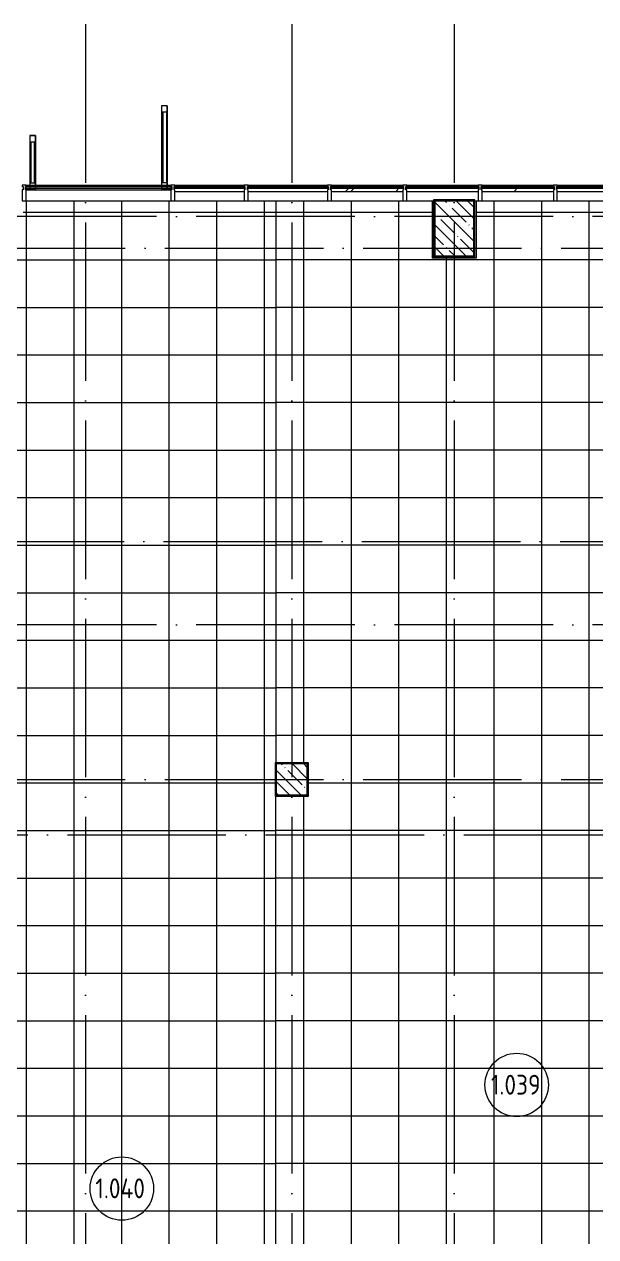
# Model space of a CAD drawing. Header units: millimetres. Extents: x -4370 to 196781, y -4577 to 61202.
# Drawn here: x 82175 to 89385, y 45905 to 61202 of the extents above; entities that cross this region are included whole.
import ezdxf

# ---------------------------------------------------------------- set-up
doc = ezdxf.new("R2010")
doc.units = ezdxf.units.MM
doc.linetypes.add('ADSK_Линия сетки', pattern=[2500, 2000, -250, 0, -250])
for name, color, linetype, lineweight in [('A-AREA-____-IDEN', 2, 'Continuous', 20), ('A-DETL-GENF-OTLN', 92, 'Continuous', 9), ('A-FLOR-____-OTLN', 192, 'Continuous', 9), ('A-FLOR-____-PATT', 8, 'Continuous', 9), ('A-GLAZ-____-MCUT', 151, 'Continuous', 9), ('A-GLAZ-____-OTLN', 151, 'Continuous', 9), ('A-GLAZ-CURT-OTLN', 52, 'Continuous', 9), ('A-GLAZ-CWMG-MCUT', 51, 'Continuous', 9), ('A-GLAZ-CWMG-OTLN', 51, 'Continuous', 9), ('A-WALL-____-PATT', 111, 'Continuous', 9), ('A-WALL-FNSH-MCUT', 113, 'Continuous', 9), ('S-COLS-____-MCUT', 52, 'Continuous', 9), ('S-COLS-____-OTLN', 52, 'Continuous', 9), ('S-GRID-____-OTLN', 1, 'Continuous', 9)]:
    doc.layers.add(name, color=color, linetype=linetype, lineweight=lineweight)
doc.styles.add('GOST Common_1', font='GOST_Common.ttf', dxfattribs={"width": 0.9, "height": 250})

# ---------------------------------------------------------------- blocks, each defined once
blk = doc.blocks.new('PNS_Панель прямоугольная - Нр_Металл - 40мм-36104556-О_АИ_ПП_0_000_Целиком')
at = {"layer": 'A-GLAZ-____-OTLN', "color": 10, "lineweight": 5}
for p, q in [((-930, 0), (915, 0)), ((-930, 0), (-920, 0)), ((905, 0), (915, 0))]:
    blk.add_line(p, q, dxfattribs=at)
blk = doc.blocks.new('Прямоугольный импост - Рядовой 50х195-36105276-О_АИ_ПП_0_000_Целиком')
at = {"layer": 'A-GLAZ-CWMG-MCUT', "color": 90}
for p, q in [((0, 157), (-50, 157)), ((-50, 157), (-50, 21)), ((0, 21), (0, 157)), ((-50, 21), (-40, 21)), ((-40, 21), (-40, -21)), ((-10, -21), (-10, 21)), ((-10, 21), (0, 21)), ((-40, -21), (-50, -21)), ((-50, -21), (-50, -38)), ((-50, -38), (0, -38)), ((0, -21), (-10, -21)), ((0, -38), (0, -21))]:
    blk.add_line(p, q, dxfattribs=at)
blk = doc.blocks.new('BSC_Колонна _Прямоугольная - 700х500-V29-О_АИ_ПП_0_000_Целиком')
at = {"layer": 'S-COLS-____-OTLN', "lineweight": 5}
h = blk.add_hatch(dxfattribs=at)
h.set_pattern_fill('FP_55', color=256, style=0, pattern_type=2)
h.set_pattern_definition([(45, (-58625, 87599.98), (-142.56192, 142.56192), []), (45, (-58625, 87457.42), (-142.56192, 142.56192), [252.016, -50.403, 3.353, -47.05])])
h.paths.add_polyline_path([(-350, 250), (-350, -250), (350, -250), (350, 250)])
at = {"layer": 'S-COLS-____-MCUT', "color": 130, "lineweight": 25}
for p, q in [((350, 250), (-350, 250)), ((-350, 250), (-350, -250)), ((350, -250), (350, 250)), ((-350, -250), (350, -250))]:
    blk.add_line(p, q, dxfattribs=at)
blk = doc.blocks.new('Дверь_Витражная_СКБ_2Ст - ДВН_ДАО_Главный вход-36105277-О_АИ_ПП_0_000_Целиком')
at = {"layer": 'A-DETL-GENF-OTLN', "color": 90}
for p, q in [((865.5, 1040.5), (795.5, 1040.5)), ((795.5, 1040.5), (795.5, 38)), ((865.5, 1040.5), (795.5, 1040.5)), ((795.5, 1040.5), (795.5, 38)), ((865.5, 960.5), (795.5, 960.5)), ((811.5, 960.5), (811.5, 67.5)), ((855.5, 960.5), (855.5, 67.5)), ((865.5, 1040.5), (865.5, 38)), ((865.5, 38), (865.5, 1040.5)), ((-865.5, 665.5), (-795.5, 665.5)), ((-865.5, 665.5), (-865.5, 38)), ((-795.5, 665.5), (-865.5, 665.5)), ((-865.5, 665.5), (-865.5, 38)), ((-795.5, 665.5), (-795.5, 38)), ((-795.5, 38), (-795.5, 665.5)), ((-865.5, 585.5), (-795.5, 585.5)), ((-855.5, 585.5), (-855.5, 67.5)), ((-811.5, 585.5), (-811.5, 67.5)), ((-865.5, 67.5), (-795.5, 67.5)), ((-865.5, 21), (-865.5, -12.5)), ((-865.5, 21), (-865.5, -12.5)), ((-795.5, 21), (-795.5, -12.5)), ((-795.5, -12.5), (-795.5, 21)), ((865.5, 67.5), (795.5, 67.5)), ((795.5, 21), (795.5, -12.5)), ((795.5, 21), (795.5, -12.5)), ((865.5, 21), (865.5, -12.5)), ((865.5, -12.5), (865.5, 21)), ((-865.5, -12.5), (-922.5, -12.5)), ((-865.5, -12.5), (-922.5, -12.5)), ((-795.5, -12.5), (-865.5, -12.5)), ((-865.5, -12.5), (-795.5, -12.5)), ((-865.5, -21), (-865.5, -12.5)), ((-865.5, -21), (-865.5, -12.5)), ((795.5, -12.5), (865.5, -12.5)), ((795.5, -12.5), (865.5, -12.5)), ((865.5, -21), (865.5, -12.5)), ((865.5, -12.5), (922.5, -12.5)), ((865.5, -12.5), (865.5, -21)), ((922.5, -12.5), (865.5, -12.5))]:
    blk.add_line(p, q, dxfattribs=at)
blk = doc.blocks.new('PNS_Панель прямоугольная4 - Нр_Металл - 40мм 2-37709434-О_АИ_ПП_0_000_Целиком')
at = {"layer": 'A-GLAZ-____-MCUT', "color": 10, "lineweight": 5}
for p, q in [((447.5, 0), (-447.5, 0)), ((-437.5, -40), (437.5, -40))]:
    blk.add_line(p, q, dxfattribs=at)
at = {"layer": 'A-GLAZ-____-OTLN', "color": 10, "lineweight": 5}
blk.add_line((-447.5, 0), (447.5, 0), dxfattribs=at)
blk = doc.blocks.new('PNS_Панель прямоугольная4 - Нр_Металл - 40мм 2-36105338-О_АИ_ПП_0_000_Целиком')
at = {"layer": 'A-GLAZ-____-MCUT', "color": 10, "lineweight": 5}
for p, q in [((510, 0), (-510, 0)), ((-500, -40), (500, -40))]:
    blk.add_line(p, q, dxfattribs=at)
at = {"layer": 'A-GLAZ-____-OTLN', "color": 10, "lineweight": 5}
blk.add_line((-510, 0), (510, 0), dxfattribs=at)
blk = doc.blocks.new('PNS_Панель прямоугольная2 - Нр_Стекло - 40мм-36105346-О_АИ_ПП_0_000_Целиком')
at = {"layer": 'A-GLAZ-____-OTLN', "lineweight": 5}
h = blk.add_hatch(dxfattribs=at)
h.set_pattern_fill('FP_105', color=256, style=0, pattern_type=2)
h.set_pattern_definition([(45, (-86600.23, -59032), (-282.8427, 282.8427), [200, -600]), (45, (-86800.23, -59132), (-282.8427, 282.8427), [600, -200]), (45, (-86400.23, -59232), (-282.8427, 282.8427), [200, -600])])
h.paths.add_polyline_path([(450, -40), (450, -21), (460, -21), (460, 0), (-460, 0), (-460, -21), (-450, -21), (-450, -40), (-56, -40)])
at = {"layer": 'A-GLAZ-____-MCUT', "color": 10, "lineweight": 5}
for p, q in [((460, 0), (-460, 0)), ((-450, -40), (450, -40))]:
    blk.add_line(p, q, dxfattribs=at)
at = {"layer": 'A-GLAZ-____-OTLN', "color": 10, "lineweight": 5}
blk.add_line((-460, 0), (460, 0), dxfattribs=at)
blk = doc.blocks.new('PNS_Панель прямоугольная4 - Нр_Металл - 40мм 2-37707810-О_АИ_ПП_0_000_Целиком')
at = {"layer": 'A-GLAZ-____-MCUT', "color": 10, "lineweight": 5}
for p, q in [((460, 0), (-460, 0)), ((-450, -40), (450, -40))]:
    blk.add_line(p, q, dxfattribs=at)
at = {"layer": 'A-GLAZ-____-OTLN', "color": 10, "lineweight": 5}
blk.add_line((-460, 0), (460, 0), dxfattribs=at)
blk = doc.blocks.new('PNS_Панель прямоугольная3 - Нр_Стекло - 40мм 2-36105354-О_АИ_ПП_0_000_Целиком')
at = {"layer": 'A-GLAZ-____-OTLN', "lineweight": 5}
h = blk.add_hatch(dxfattribs=at)
h.set_pattern_fill('FP_106', color=256, style=0, pattern_type=2)
h.set_pattern_definition([(45, (-88500.23, -59032), (-282.8427, 282.8427), [200, -600]), (45, (-88700.23, -59132), (-282.8427, 282.8427), [600, -200]), (45, (-88300.23, -59232), (-282.8427, 282.8427), [200, -600])])
h.paths.add_polyline_path([(450, -40), (450, -21), (460, -21), (460, 0), (-460, 0), (-460, -21), (-450, -21), (-450, -40), (-93, -40)])
at = {"layer": 'A-GLAZ-____-MCUT', "color": 10, "lineweight": 5}
for p, q in [((460, 0), (-460, 0)), ((-450, -40), (450, -40))]:
    blk.add_line(p, q, dxfattribs=at)
at = {"layer": 'A-GLAZ-____-OTLN', "color": 10, "lineweight": 5}
blk.add_line((-460, 0), (460, 0), dxfattribs=at)
blk = doc.blocks.new('PNS_Панель прямоугольная4 - Нр_Металл - 40мм 2-36105362-О_АИ_ПП_0_000_Целиком')
at = {"layer": 'A-GLAZ-____-MCUT', "color": 10, "lineweight": 5}
for p, q in [((535, 0), (-535, 0)), ((-525, -40), (525, -40))]:
    blk.add_line(p, q, dxfattribs=at)
at = {"layer": 'A-GLAZ-____-OTLN', "color": 10, "lineweight": 5}
blk.add_line((-535, 0), (535, 0), dxfattribs=at)
blk = doc.blocks.new('Прямоугольный импост - Рядовой 50х195-36104554-О_АИ_ПП_0_000_Целиком')
at = {"layer": 'A-GLAZ-CWMG-OTLN', "color": 10, "lineweight": 5}
for p, q in [((82200, 59170), (84025, 59170)), ((82200, 59111), (82200, 59153)), ((82200, 59153), (84025, 59153)), ((82200, 59111), (84025, 59111)), ((84025, 59153), (84025, 59111)), ((82200, 58975), (84025, 58975))]:
    blk.add_line(p, q, dxfattribs=at)
blk = doc.blocks.new('Прямоугольный импост - Рядовой 50х195-36104555-О_АИ_ПП_0_000_Целиком')
at = {"layer": 'A-GLAZ-CWMG-OTLN', "color": 10, "lineweight": 5}
for p, q in [((84075, 59170), (84950, 59170)), ((84075, 59132), (84075, 59153)), ((84075, 59153), (84950, 59153)), ((84950, 59153), (84950, 59132)), ((84075, 58975), (84950, 58975))]:
    blk.add_line(p, q, dxfattribs=at)
blk = doc.blocks.new('Прямоугольный импост - Рядовой 50х195-36103047-О_АИ_ПП_0_000_Целиком')
at = {"layer": 'A-GLAZ-CWMG-OTLN', "color": 10, "lineweight": 5}
for p, q in [((85000, 59170), (86000, 59170)), ((85000, 59132), (85000, 59153)), ((85000, 59153), (86000, 59153)), ((86000, 59153), (86000, 59132)), ((85000, 58975), (86000, 58975))]:
    blk.add_line(p, q, dxfattribs=at)
blk = doc.blocks.new('Прямоугольный импост - Рядовой 50х195-36104213-О_АИ_ПП_0_000_Целиком')
at = {"layer": 'A-GLAZ-CWMG-OTLN', "color": 10, "lineweight": 5}
for p, q in [((86050, 59170), (86950, 59170)), ((86050, 59132), (86050, 59153)), ((86050, 59153), (86950, 59153)), ((86950, 59153), (86950, 59132)), ((86050, 58975), (86950, 58975))]:
    blk.add_line(p, q, dxfattribs=at)
blk = doc.blocks.new('Прямоугольный импост - Рядовой 50х195-V65-О_АИ_ПП_0_000_Целиком')
at = {"layer": 'A-GLAZ-CWMG-OTLN', "color": 10, "lineweight": 5}
for p, q in [((87000, 59170), (87900, 59170)), ((87000, 59132), (87000, 59153)), ((87000, 59153), (87900, 59153)), ((87900, 59153), (87900, 59132)), ((87000, 58975), (87340, 58975)), ((87860, 58975), (87900, 58975))]:
    blk.add_line(p, q, dxfattribs=at)
blk = doc.blocks.new('Прямоугольный импост - Рядовой 50х195-36103316-О_АИ_ПП_0_000_Целиком')
at = {"layer": 'A-GLAZ-CWMG-OTLN', "color": 10, "lineweight": 5}
for p, q in [((88900, 59170), (89950, 59170)), ((88900, 59132), (88900, 59153)), ((88900, 59153), (89950, 59153)), ((89950, 59153), (89950, 59132)), ((88900, 58975), (89950, 58975))]:
    blk.add_line(p, q, dxfattribs=at)
blk = doc.blocks.new('Прямоугольный импост - Рядовой 50х195-36105256-О_АИ_ПП_0_000_Целиком')
at = {"layer": 'A-GLAZ-CWMG-MCUT', "color": 90}
for p, q in [((-25, 21), (-25, 157)), ((-25, 157), (25, 157)), ((25, 157), (25, 21)), ((-15, 21), (-25, 21)), ((-15, -21), (-15, 21)), ((15, 21), (15, -21)), ((25, 21), (15, 21)), ((-25, -38), (-25, -21)), ((-25, -21), (-15, -21)), ((25, -38), (-25, -38)), ((15, -21), (25, -21)), ((25, -21), (25, -38))]:
    blk.add_line(p, q, dxfattribs=at)
blk = doc.blocks.new('Прямоугольный импост - Рядовой 50х195-36105257-О_АИ_ПП_0_000_Целиком')
at = {"layer": 'A-GLAZ-CWMG-MCUT', "color": 90}
for p, q in [((-25, 21), (-25, 157)), ((-25, 157), (25, 157)), ((25, 157), (25, 21)), ((-15, 21), (-25, 21)), ((-15, -21), (-15, 21)), ((15, 21), (15, -21)), ((25, 21), (15, 21)), ((-25, -38), (-25, -21)), ((-25, -21), (-15, -21)), ((25, -38), (-25, -38)), ((15, -21), (25, -21)), ((25, -21), (25, -38))]:
    blk.add_line(p, q, dxfattribs=at)
blk = doc.blocks.new('0083_СОШ675_АР_R22_rvt-1-О_АИ_ПП_0_000_Целиком')
at = {"layer": 'S-COLS-____-OTLN', "lineweight": 5}
h = blk.add_hatch(dxfattribs=at)
h.set_pattern_fill('FP_3', color=256, style=0, pattern_type=2)
h.set_pattern_definition([(135, (0, 0), (-142.5612, -142.5612), []), (135, (142.56, 0), (-142.5612, -142.5612), [252.016, -50.403, 3.353, -47.05])])
h.paths.add_polyline_path([(85350, 51475), (85750, 51475), (85750, 51875), (85350, 51875)])
at = {"layer": 'S-COLS-____-MCUT', "color": 130, "lineweight": 25}
for p, q in [((85750, 51875), (85350, 51875)), ((85350, 51875), (85350, 51475)), ((85750, 51475), (85750, 51875)), ((85350, 51475), (85750, 51475))]:
    blk.add_line(p, q, dxfattribs=at)
at = {"layer": 'A-GLAZ-CURT-OTLN', "color": 90, "lineweight": 9}
for name, p in [('Дверь_Витражная_СКБ_2Ст - ДВН_ДАО_Главный вход-36105277-О_АИ_ПП_0_000_Целиком', (83113, 59132)), ('PNS_Панель прямоугольная - Нр_Металл - 40мм-36104556-О_АИ_ПП_0_000_Целиком', (83120, 59132)), ('PNS_Панель прямоугольная4 - Нр_Металл - 40мм 2-37709434-О_АИ_ПП_0_000_Целиком', (84513, 59132)), ('PNS_Панель прямоугольная4 - Нр_Металл - 40мм 2-36105338-О_АИ_ПП_0_000_Целиком', (85500, 59132)), ('PNS_Панель прямоугольная2 - Нр_Стекло - 40мм-36105346-О_АИ_ПП_0_000_Целиком', (86500, 59132)), ('PNS_Панель прямоугольная4 - Нр_Металл - 40мм 2-37707810-О_АИ_ПП_0_000_Целиком', (87450, 59132)), ('PNS_Панель прямоугольная3 - Нр_Стекло - 40мм 2-36105354-О_АИ_ПП_0_000_Целиком', (88400, 59132)), ('PNS_Панель прямоугольная4 - Нр_Металл - 40мм 2-36105362-О_АИ_ПП_0_000_Целиком', (89425, 59132))]:
    blk.add_blockref(name, p, dxfattribs=at)
at = {"layer": 'A-GLAZ-CWMG-OTLN', "color": 90, "lineweight": 9, "rotation": 180}
blk.add_blockref('Прямоугольный импост - Рядовой 50х195-36105276-О_АИ_ПП_0_000_Целиком', (82150, 59132), dxfattribs=at)
at = {"layer": 'A-GLAZ-CWMG-OTLN', "color": 90, "lineweight": 9}
for name, p in [('Прямоугольный импост - Рядовой 50х195-36104554-О_АИ_ПП_0_000_Целиком', (0, 0)), ('Прямоугольный импост - Рядовой 50х195-36104555-О_АИ_ПП_0_000_Целиком', (0, 0)), ('Прямоугольный импост - Рядовой 50х195-36103047-О_АИ_ПП_0_000_Целиком', (0, 0)), ('Прямоугольный импост - Рядовой 50х195-36104213-О_АИ_ПП_0_000_Целиком', (0, 0)), ('Прямоугольный импост - Рядовой 50х195-V65-О_АИ_ПП_0_000_Целиком', (0, 0)), ('Прямоугольный импост - Рядовой 50х195-36104213-О_АИ_ПП_0_000_Целиком', (1900, 0)), ('Прямоугольный импост - Рядовой 50х195-36103316-О_АИ_ПП_0_000_Целиком', (0, 0))]:
    blk.add_blockref(name, p, dxfattribs=at)
at = {"layer": 'A-GLAZ-CWMG-OTLN', "color": 90, "lineweight": 9, "extrusion": (0, 0, -1), "rotation": 180}
for name, p in [('Прямоугольный импост - Рядовой 50х195-36105256-О_АИ_ПП_0_000_Целиком', (-84050, 59132)), ('Прямоугольный импост - Рядовой 50х195-36105257-О_АИ_ПП_0_000_Целиком', (-84975, 59132)), ('Прямоугольный импост - Рядовой 50х195-36105257-О_АИ_ПП_0_000_Целиком', (-86025, 59132)), ('Прямоугольный импост - Рядовой 50х195-36105257-О_АИ_ПП_0_000_Целиком', (-86975, 59132)), ('Прямоугольный импост - Рядовой 50х195-36105257-О_АИ_ПП_0_000_Целиком', (-87925, 59132)), ('Прямоугольный импост - Рядовой 50х195-36105257-О_АИ_ПП_0_000_Целиком', (-88875, 59132))]:
    blk.add_blockref(name, p, dxfattribs=at)
at = {"layer": 'S-COLS-____-OTLN', "color": 90, "lineweight": 9, "rotation": 89.9999999999999}
blk.add_blockref('BSC_Колонна _Прямоугольная - 700х500-V29-О_АИ_ПП_0_000_Целиком', (87600, 58625), dxfattribs=at)
blk = doc.blocks.new('BSC_Колонна _Прямоугольная - ПР-1_Профиль торцевой для плитки-3454341-О_АИ_ПП_0_000_Целиком')
at = {"layer": 'S-COLS-____-MCUT'}
for p, q in [((5, 5), (-5, 5)), ((-5, 5), (-5, -5)), ((5, -5), (5, 5)), ((-5, -5), (5, -5))]:
    blk.add_line(p, q, dxfattribs=at)
blk = doc.blocks.new('ADSK_Марка_Помещение_ОдноЗначение - Номер-159740-О_АИ_ПП_0_000_Целиком')
at = {"layer": 'A-AREA-____-IDEN'}
blk.add_circle((0, 0), 4, dxfattribs=at)

msp = doc.modelspace()

# ---------------------------------------------------------------- hatches: boundary and pattern name
at = {"layer": 'A-FLOR-____-PATT'}
h = msp.add_hatch(dxfattribs=at)
h.set_pattern_fill('FP_134', color=256, style=0, pattern_type=2)
h.set_pattern_definition([(180, (81605, 49229.7), (-7e-14, -600), []), (270, (81605, 49229.7), (600, 4e-14), [])])
h.paths.add_polyline_path([(78372.254726, 39830.02363), (80074.978079, 39830.02363), (80074.978079, 39934.998242), (81549.978078, 39934.998242), (81549.978078, 39975.023044), (81540, 39975.023044), (81540, 40485.000586), (82060, 40485.000586), (82060, 39975.023044), (82050, 39975.023044), (82050, 39935.999414), (85349.978078, 39935.999414), (85349.978078, 45315), (85339.978078, 45315), (85339.978078, 45735), (85349.978078, 45735), (85349.978078, 51465), (85339.978078, 51465), (85339.978078, 51885), (85349.978078, 51885), (85349.978078, 58975), (82150.225239, 58975), (82150.225239, 58970), (82160.225239, 58970), (82160.225239, 58765), (82059.978078, 58765), (82059.978078, 58265.000586), (81760.021922, 58264.940858), (81760.021922, 57365.000586), (79059.978078, 57365.000586), (79059.978078, 56470), (77809.978078, 56470), (77809.978078, 51885), (78009.978078, 51885), (78009.978078, 51465), (77809.978078, 51465), (77809.978078, 48764.999414), (77799.978078, 48764.999414), (77799.978078, 47064.999414), (77809.978078, 47064.999414), (77809.978078, 45735), (78009.978078, 45735), (78009.978078, 45315), (77809.978078, 45315), (77809.978078, 40185), (78009.978078, 40185), (78009.978078, 39975.023044), (77999.978078, 39975.023044), (78000, 39934.998242), (78050, 39934.998242), (78050.75731, 39830.02363), (78061.775671, 39830.02363)])
h = msp.add_hatch(dxfattribs=at)
h.set_pattern_fill('FP_141', color=256, style=0, pattern_type=2)
h.set_pattern_definition([(0, (91102.5, 49232.2), (0, 600), []), (90, (91102.5, 49232.2), (-600, 4e-14), [])])
h.paths.add_polyline_path([(90900, 39935.023044), (93149.978078, 39935.025277), (93149.978078, 39940.023044), (93140, 39940.023044), (93140, 41005.02363), (96725.000334, 41005.02363), (96725.000334, 43465.000586), (96735.000334, 43465.000586), (96734.978078, 45515.000586), (93609.978078, 45515.000586), (93609.978078, 45315), (93189.978078, 45315.933994), (93189.978078, 45954.999414), (93319.978078, 45955), (93319.978078, 47754.999414), (93189.978078, 47755.853695), (93189.978078, 47915), (92935, 47915), (92935, 47924.999414), (91835, 47924.999414), (91835, 47915), (91200, 47915), (91200, 48055), (91835, 48055), (91835, 48045), (92935, 48044.999414), (92935, 48055), (95810, 48055), (95810, 48115.214349), (95820, 48115.214349), (95820, 49215.214349), (95810, 49215.214349), (95810, 49285), (93189.978078, 49285), (93189.978078, 49425.214935), (93570, 49425), (93570, 49965.214935), (93189.978078, 49965.514669), (93189.978078, 50205.451505), (93199.978078, 50205.451505), (93199.978078, 51305.451505), (93189.978078, 51305.451505), (93189.978078, 58260.000586), (93144.978078, 58260.000586), (93144.978078, 58265.000586), (93139.978078, 58265.000586), (93139.978078, 58765.000586), (91840.225239, 58765.000586), (91840.225239, 58975), (87875, 58975), (87875, 58250), (87324.978078, 58250), (87324.978078, 58975), (85349.978078, 58975), (85349.978078, 51885), (85759.978078, 51885), (85759.978078, 51465), (85349.978078, 51465), (85349.978078, 45735), (85759.978078, 45735), (85759.978078, 45315), (85349.978078, 45315), (85349.978078, 39935.999414), (87349.978078, 39935.999414), (87349.978078, 39939.998242), (87340, 39939.998242), (87340, 40485.000586), (87860, 40484.085292), (87860, 39940.023044), (87850, 39940.023044), (87850, 39935.023044), (90791.235027, 39935.023044)])
h.paths.add_polyline_path([(89993.384824, 47889.999414), (89913.384824, 47889.999414), (89913.384824, 47969.999414), (89993.384824, 47969.999414), (89993.384824, 47924.999414)])
h.paths.add_polyline_path([(89993.384824, 48049.999414), (89913.384824, 48049.999414), (89913.384824, 48129.999414), (89993.384824, 48129.999414), (89993.384824, 48055)])
h.paths.add_polyline_path([(89993.384824, 48209.999414), (89913.384824, 48209.999414), (89913.384824, 48289.999414), (89993.384824, 48289.999414)])
h.paths.add_polyline_path([(89993.384824, 48369.999414), (89913.384824, 48369.999414), (89913.384824, 48449.999414), (89993.384824, 48449.999414)])
h.paths.add_polyline_path([(89913.384824, 48529.999414), (89913.384824, 48609.999414), (89993.384824, 48609.999414), (89993.384824, 48529.999414)])
h.paths.add_polyline_path([(89993.384824, 48689.999414), (89913.384824, 48689.999414), (89913.384824, 48769.999414), (89993.384824, 48769.999414)])
h.paths.add_polyline_path([(89913.384824, 48849.999414), (89913.384824, 48929.999414), (89993.384824, 48929.999414), (89993.384824, 48849.999414), (89928.566284, 48849.999414)])
h.paths.add_polyline_path([(89913.384824, 49009.999414), (89913.384824, 49089.999414), (89993.384824, 49089.999414), (89993.384824, 49009.999414)])
h.paths.add_polyline_path([(89993.384824, 49169.999414), (89913.384824, 49169.999414), (89913.384824, 49249.999414), (89993.384824, 49249.999414)])
h.paths.add_polyline_path([(89993.384824, 49329.999414), (89913.384824, 49329.999414), (89913.384824, 49409.999414), (89993.384824, 49409.999414)])
h.paths.add_polyline_path([(89993.384824, 49489.999414), (89913.384824, 49489.999414), (89913.384824, 49569.999414), (89993.384824, 49569.999414)])
h.paths.add_polyline_path([(89913.384824, 49649.999414), (89913.384824, 49729.999414), (89993.384824, 49729.999414), (89993.384824, 49649.999414)])
h.paths.add_polyline_path([(89993.384824, 49809.999414), (89913.384824, 49809.999414), (89913.384824, 49889.999414), (89993.384824, 49889.999414)])
h.paths.add_polyline_path([(89993.384824, 49969.999414), (89913.384824, 49969.999414), (89913.384824, 50049.999414), (89993.384824, 50049.999414)])
h.paths.add_polyline_path([(89993.384824, 50129.999414), (89913.384824, 50129.999414), (89913.384824, 50209.999414), (89993.384824, 50209.999414), (89993.384824, 50179.661351)])
h.paths.add_polyline_path([(89913.384824, 50289.999414), (89913.384824, 50369.999414), (89993.384824, 50369.999414), (89993.384824, 50289.999414)])
h.paths.add_polyline_path([(89993.384824, 50449.999414), (89913.384824, 50449.999414), (89913.384824, 50529.999414), (89993.384824, 50529.999414)])
h.paths.add_polyline_path([(89913.384824, 50609.999414), (89913.384824, 50689.999414), (89993.384824, 50689.999414), (89993.384824, 50609.999414)])
h.paths.add_polyline_path([(89993.384824, 50769.999414), (89913.384824, 50769.999414), (89913.384824, 50849.999414), (89993.384824, 50849.999414), (89993.384824, 50792.910721)])
h.paths.add_polyline_path([(89913.384824, 50929.999414), (89913.384824, 51009.999414), (89993.384824, 51009.999414), (89993.384824, 50929.999414)])
h.paths.add_polyline_path([(89913.384824, 51089.999414), (89913.384824, 51169.999414), (89993.384824, 51169.999414), (89993.384824, 51089.999414)])
h.paths.add_polyline_path([(89913.384824, 51249.999414), (89913.384824, 51329.999414), (89993.384824, 51329.999414), (89993.384824, 51249.999414)])
h.paths.add_polyline_path([(89993.384824, 51409.999414), (89913.384824, 51409.999414), (89913.384824, 51489.999414), (89993.384824, 51489.999414)])
h.paths.add_polyline_path([(89913.384824, 51569.999414), (89913.384824, 51649.999414), (89993.384824, 51649.999414), (89993.384824, 51569.999414)])
h.paths.add_polyline_path([(89913.384824, 51729.999414), (89913.384824, 51809.999414), (89993.384824, 51809.999414), (89993.384824, 51729.999414)])
h.paths.add_polyline_path([(89993.384824, 51889.999414), (89913.384824, 51889.999414), (89913.384824, 51969.999414), (89993.384824, 51969.999414)])
h.paths.add_polyline_path([(89913.384824, 52049.999414), (89913.384824, 52129.999414), (89993.384824, 52129.999414), (89993.384824, 52049.999414)])
h.paths.add_polyline_path([(89913.384824, 52209.999414), (89913.384824, 52289.999414), (89993.384824, 52289.999414), (89993.384824, 52209.999414)])
h.paths.add_polyline_path([(89913.384824, 52369.999414), (89913.384824, 52449.999414), (89993.384824, 52449.999414), (89993.384824, 52369.999414)])
h.paths.add_polyline_path([(89913.384824, 52529.999414), (89913.384824, 52609.999414), (89993.384824, 52609.999414), (89993.384824, 52529.999414)])
h.paths.add_polyline_path([(89913.384824, 52689.999414), (89913.384824, 52769.999414), (89993.384824, 52769.999414), (89993.384824, 52689.999414)])
h.paths.add_polyline_path([(93144.978078, 58770.000586), (93149.978078, 58770.000586), (93149.978078, 58775), (93144.978078, 58775)])
at = {"layer": 'A-WALL-____-PATT'}
for points in [[(87339.978078, 58275.000586), (87349.978078, 58275.000586), (87349.978078, 58975), (87339.978078, 58975)], [(87686.489952, 58975.000586), (87849.978078, 58975.000586), (87849.978078, 58985.000586), (87349.978078, 58985.000586), (87349.978078, 58975.000586)], [(87859.978078, 58275.000586), (87859.978078, 58975), (87849.978078, 58975), (87849.978078, 58275.000586)], [(87349.978078, 58265.000586), (87849.978078, 58265.000586), (87849.948773, 58275), (87349.978078, 58275)], [(85349.978078, 51475), (85349.978078, 51875), (85339.978078, 51875), (85339.978078, 51475)], [(85749.978078, 51875), (85749.978078, 51885), (85349.978078, 51885), (85349.978078, 51875)], [(85759.978078, 51475), (85759.978078, 51875), (85749.978078, 51875), (85749.978078, 51475)], [(85749.978078, 51465), (85749.978078, 51475), (85349.978078, 51475), (85349.978078, 51465)]]:
    msp.add_hatch(color=7, dxfattribs=at).paths.add_polyline_path(points)

# ---------------------------------------------------------------- linework, layer by layer
at = {"layer": 'A-FLOR-____-OTLN'}
for p, q in [((85349.978078, 58975), (85349.978078, 51885)), ((87324.978078, 58250), (87324.978078, 58975)), ((87875, 58975), (87875, 58250)), ((87875, 58250), (87324.978078, 58250)), ((85349.978078, 45735), (85349.978078, 51465))]:
    msp.add_line(p, q, dxfattribs=at)
at = {"layer": 'A-WALL-FNSH-MCUT', "color": 7}
for p, q in [((87339.978078, 58975.000586), (87339.978078, 58275.000586)), ((87849.978078, 58985.000586), (87349.978078, 58985.000586)), ((87859.978078, 58275.000586), (87859.978078, 58975.000586)), ((87349.978078, 58265.000586), (87849.978078, 58265.000586)), ((85339.978078, 51875), (85339.978078, 51475)), ((85749.978078, 51885), (85349.978078, 51885)), ((85349.978078, 51875), (85749.978078, 51875)), ((85349.978078, 51475), (85349.978078, 51875)), ((85749.978078, 51875), (85749.978078, 51475)), ((85759.978078, 51475), (85759.978078, 51875)), ((85749.978078, 51475), (85349.978078, 51475)), ((85349.978078, 51465), (85749.978078, 51465))]:
    msp.add_line(p, q, dxfattribs=at)
at = {"layer": 'S-GRID-____-OTLN', "linetype": 'ADSK_Линия сетки'}
for p, q in [((82950.00013, 61202.00513), (82950.00013, -3572.657751)), ((85550.00013, 61202.00513), (85550.00013, -3572.657751)), ((87600, 61202.00513), (87600, -3572.657751)), ((156348.554077, 58775.000586), (76917.364355, 58775.000586)), ((-3553.763124, 58375.000586), (155078.554077, 58375.000586)), ((-3569.551216, 54675.000586), (156348.554077, 54675.000586)), ((156348.554077, 53625.11992), (76917.364355, 53625.11992)), ((-3553.763124, 51675.000586), (156348.554077, 51675.000586)), ((-2283.763124, 50975.000586), (155078.554077, 50975.000586))]:
    msp.add_line(p, q, dxfattribs=at)

# ---------------------------------------------------------------- block references
at = {"lineweight": 5}
msp.add_blockref('0083_СОШ675_АР_R22_rvt-1-О_АИ_ПП_0_000_Целиком', (0, 0), dxfattribs=at)
at = {"layer": 'A-AREA-____-IDEN', "xscale": 99.99999999999993, "yscale": 99.99999999999993, "zscale": 99.99999999999993}
for p in [(88387.636902, 47820.411902), (83406.481097, 46512.898151)]:
    msp.add_blockref('ADSK_Марка_Помещение_ОдноЗначение - Номер-159740-О_АИ_ПП_0_000_Целиком', p, dxfattribs=at)
at = {"layer": 'S-COLS-____-OTLN'}
for p in [(87344.978078, 58980.000586), (87854.978078, 58980.000586), (87344.978078, 58270.000586), (87854.978078, 58270.000586), (85344.978078, 51880), (85754.978078, 51880), (85344.978078, 51470), (85754.978078, 51470)]:
    msp.add_blockref('BSC_Колонна _Прямоугольная - ПР-1_Профиль торцевой для плитки-3454341-О_АИ_ПП_0_000_Целиком', p, dxfattribs=at)

# ---------------------------------------------------------------- texts
at = {"layer": 'A-AREA-____-IDEN', "lineweight": 9, "char_height": 250, "attachment_point": 1, "style": 'GOST Common_1'}
for s, insert, width in [('1.039', (88062.279644, 47948.136973), 800.8858125), ('1.040', (83072.12384, 46640.623223), 822.531375)]:
    msp.add_mtext(s, dxfattribs=dict(at, insert=insert, width=width))

doc.saveas('drawing.dxf')
